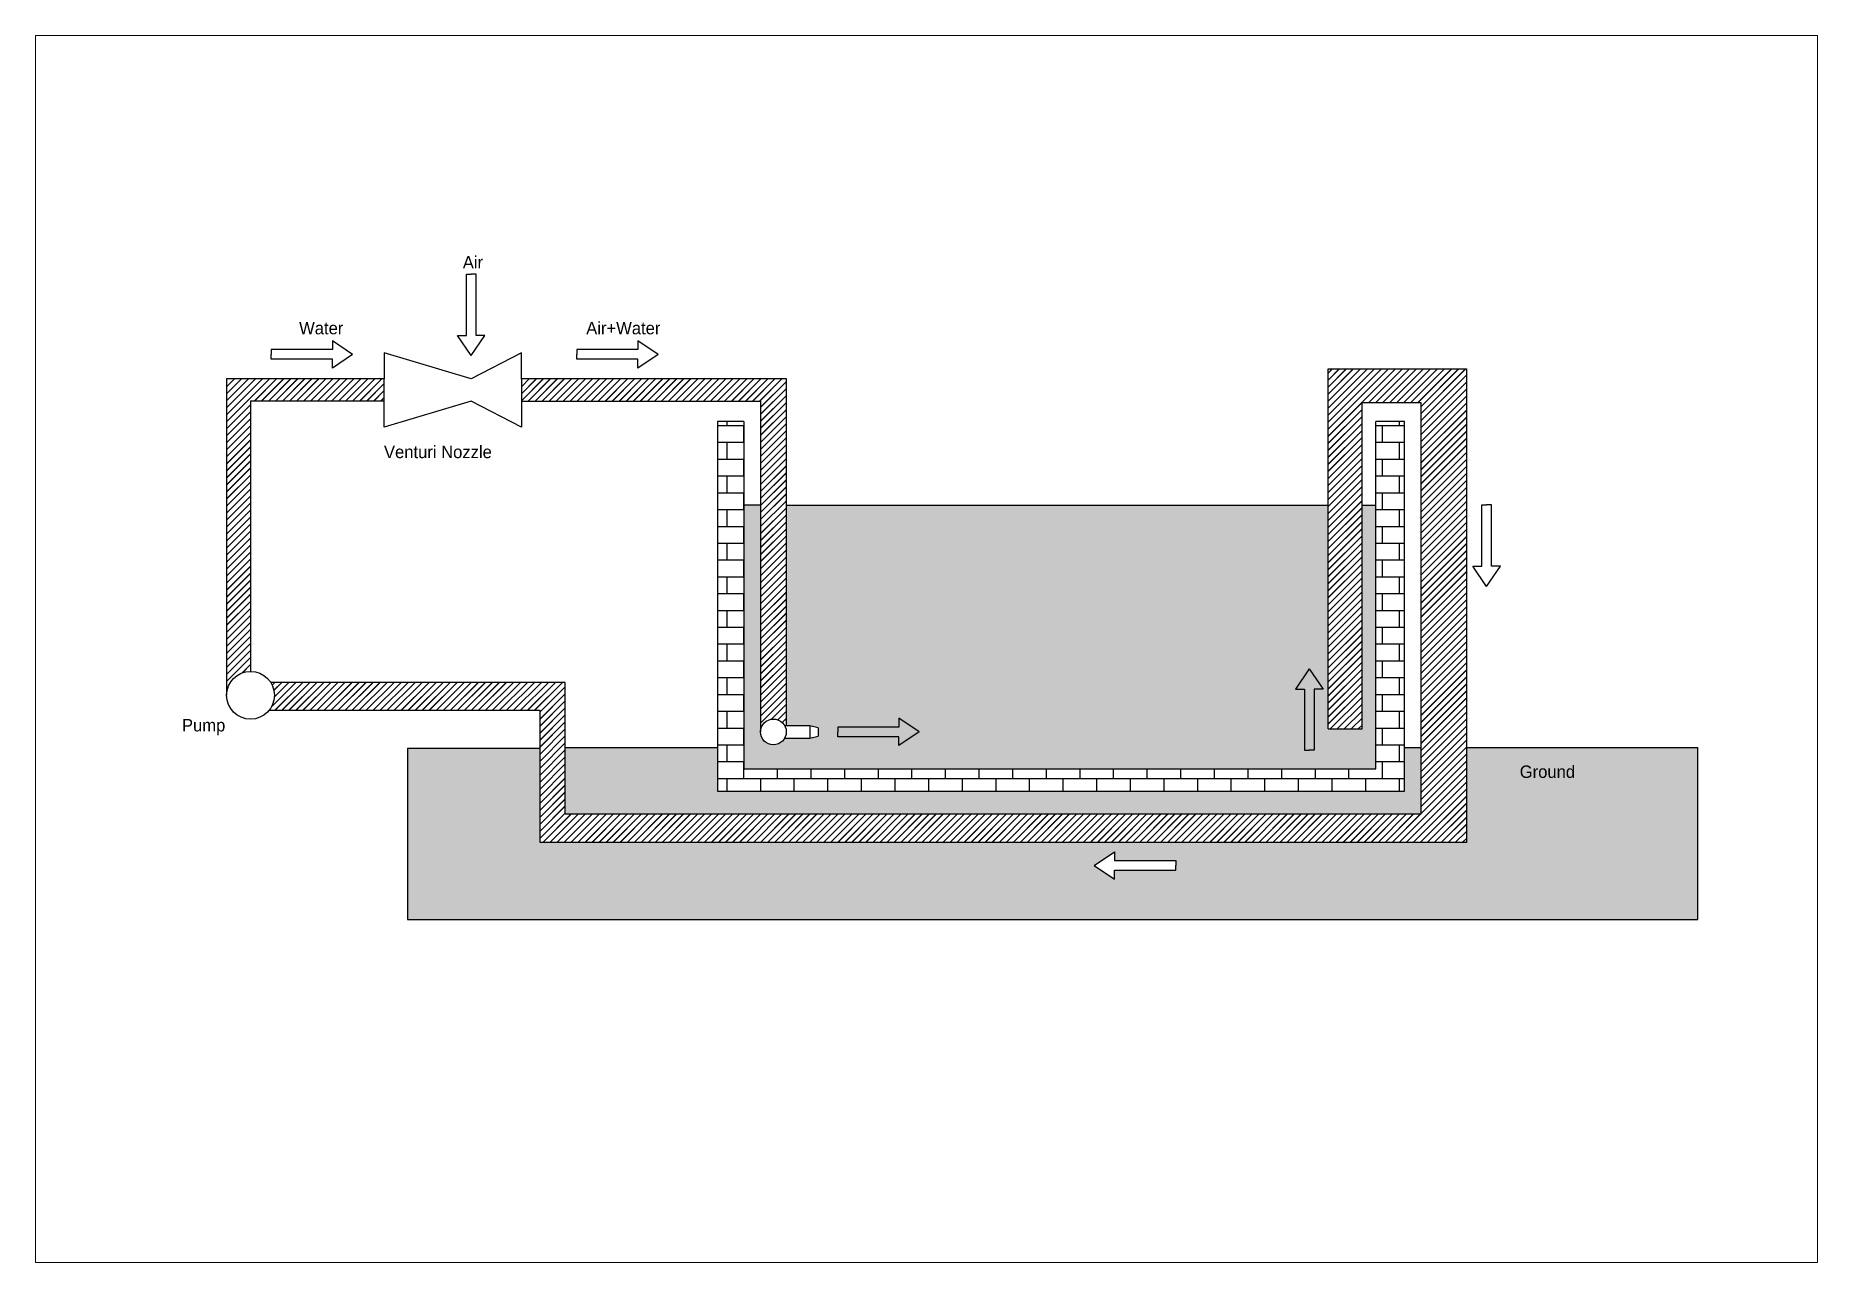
# Paper-space layout 'Layout1' of a CAD drawing. Header units: millimetres. Extents: x 17 to 276, y 10 to 188.
# The model-space entities are those that its viewports show. They can reach past a viewport. Long polylines and large blocks are cut down to what shows.
import ezdxf

# ---------------------------------------------------------------- set-up
doc = ezdxf.new("R2010")
doc.units = ezdxf.units.MM

# ---------------------------------------------------------------- blocks, each defined once
blk = doc.blocks.new('Arrow')
for p, q in [((0, 0), (245, 166)), ((0, 0), (245, -166)), ((245, 166), (245, 59)), ((245, 59), (984, 59)), ((984, 59), (984, 0)), ((984, -59), (984, 0)), ((245, -166), (245, -59)), ((245, -59), (984, -59))]:
    blk.add_line(p, q)

msp = doc.modelspace()

# ---------------------------------------------------------------- hatches: boundary and pattern name
at = {"true_color": 0x2776bb, "transparency": 33554687}
h = msp.add_hatch(dxfattribs=at)
h.set_pattern_fill('JIS_LC_20', color=152, scale=3)
h.paths.add_polyline_path([(-3128, -12237), (-5035, -12237), (-5035, -16063, -0.414214), (-4745, -15774), (-4745, -12506), (-3128, -12506)])
h.paths.add_polyline_path([(1733, -12237), (-1471, -12237), (-1471, -12506), (1420, -12506), (1420, -16506, -0.778647), (1714, -16432), (1733, -16432), (1733, -12506)])
h = msp.add_hatch(dxfattribs=at)
h.set_pattern_fill('JIS_LC_20', color=152, scale=3)
h.paths.add_polyline_path([(-940, -15908), (-4501, -15908, -0.142195), (-4456, -16063, -0.176408), (-4524, -16249), (-1245, -16249), (-1245, -17843), (9954, -17843), (9954, -12117), (8282, -12117), (8282, -16470), (8692, -16470), (8692, -12524), (9402, -12524), (9402, -17502), (-940, -17502)])
h = msp.add_hatch()
h.set_pattern_fill('AR-B816', color=256)
h.paths.add_polyline_path([(1220, -12752), (900, -12752), (900, -17223), (9205, -17223), (9205, -12752), (8858, -12752), (8858, -16951), (1220, -16951)])
at = {"true_color": 0x999b37, "transparency": 33554495}
h = msp.add_hatch(dxfattribs=at)
h.set_pattern_fill('MUDST', color=55, scale=3.2)
h.paths.add_polyline_path([(8282, -13765), (1733, -13765), (1733, -16432), (2016, -16432), (2118, -16456), (2118, -16556), (2016, -16580), (1714, -16580, -0.778647), (1420, -16506), (1420, -13765), (1220, -13765), (1220, -16951), (8858, -16951), (8858, -13765), (8692, -13765), (8692, -16470), (8282, -16470)])
at = {"true_color": 0x939598, "transparency": 33554498}
h = msp.add_hatch(dxfattribs=at)
h.set_pattern_fill('GRAVEL', color=252, scale=6.9)
h.paths.add_polyline_path([(12753, -16693), (9954, -16693), (9954, -17843), (-1245, -17843), (-1245, -16704), (-2847, -16704), (-2847, -18775), (12753, -18775)])
h.paths.add_polyline_path([(5456, -18120), (5701, -17954), (5701, -18061), (6440, -18061), (6440, -18120), (6440, -18179), (5701, -18179), (5701, -18286)], flags=16)
h.paths.add_polyline_path([(900, -16693), (-940, -16693), (-940, -17502), (9402, -17502), (9402, -16693), (9205, -16693), (9205, -17223), (900, -17223)], flags=17)
h.paths.add_polyline_path([(10561, -17099), (11486, -17099), (11486, -16874), (10561, -16874)], flags=24)

# ---------------------------------------------------------------- linework, layer by layer
for p, q in [((-2077, -12237), (-3128, -11922)), ((-3128, -11922), (-3128, -12237)), ((-1471, -11922), (-2077, -12237)), ((-1471, -12237), (-1471, -11922)), ((-3128, -12237), (-5035, -12237)), ((-5035, -12237), (-5035, -16063)), ((-3128, -12506), (-3128, -12237)), ((1733, -12237), (-1471, -12237)), ((-1471, -12237), (-1471, -12506)), ((1733, -12506), (1733, -12237)), ((8282, -12117), (9954, -12117)), ((9954, -12117), (9954, -17843)), ((-3128, -12506), (-4745, -12506)), ((-4745, -12506), (-4745, -15774)), ((-2077, -12506), (-3128, -12821)), ((-3128, -12821), (-3128, -12506)), ((-1471, -12821), (-2077, -12506)), ((-1471, -12506), (1420, -12506)), ((-1471, -12506), (-1471, -12821)), ((8692, -16470), (8692, -12524)), ((8692, -12524), (9402, -12524)), ((9402, -12524), (9402, -17502)), ((1220, -12752), (900, -12752)), ((900, -12752), (900, -17223)), ((1220, -12752), (1220, -16951)), ((8858, -16951), (8858, -12752)), ((9205, -12752), (8858, -12752)), ((9205, -17223), (9205, -12752)), ((1420, -13765), (1220, -13765)), ((1733, -13765), (8282, -13765)), ((8692, -13765), (8858, -13765)), ((-940, -15908), (-4501, -15908)), ((-940, -17502), (-940, -15908)), ((-1245, -16249), (-4524, -16249)), ((-1245, -17843), (-1245, -16249)), ((8282, -16470), (8692, -16470)), ((-2847, -16704), (-2847, -18775)), ((-2847, -16704), (-1245, -16704)), ((-940, -16693), (900, -16693)), ((9205, -16693), (9402, -16693)), ((9954, -16693), (12753, -16693)), ((12753, -18775), (12753, -16693)), ((1220, -16951), (8858, -16951)), ((900, -17223), (9205, -17223)), ((9402, -17502), (-940, -17502)), ((9954, -17843), (-1245, -17843)), ((-2847, -18775), (12753, -18775))]:
    msp.add_line(p, q)
at = {"color": 7, "linetype": 'Continuous', "lineweight": 25}
for p, q in [((8282, -16470), (8282, -12117)), ((1420, -12506), (1420, -16506)), ((1733, -16432), (1733, -12506)), ((2016, -16432), (1714, -16432)), ((1714, -16580), (2016, -16580)), ((2118, -16456), (2016, -16432)), ((2016, -16432), (2016, -16580)), ((2016, -16580), (2118, -16556)), ((2118, -16456), (2118, -16556))]:
    msp.add_line(p, q, dxfattribs=at)
msp.add_circle((-4745, -16063), 289)
msp.add_circle((1576, -16506), 156, dxfattribs=at)

# ---------------------------------------------------------------- block references
for p, rotation in [((-2077, -11957), 90), ((-3511, -11942), 180), ((183, -11942), 180), ((10199, -14746), 90), ((8055, -15744), 270), ((3339, -16506), 180)]:
    msp.add_blockref('Arrow', p, dxfattribs=dict(rotation=rotation))
msp.add_blockref('Arrow', (5456, -18120))

# ---------------------------------------------------------------- texts
for s, p in [('Air', (-2179, -10903)), ('Water', (-4158, -11699)), ('Air+Water', (-687, -11699)), ('Venturi Nozzle', (-3132, -13196)), ('Pump', (-5574, -16500)), ('Ground', (10599, -17062))]:
    msp.add_text(s, height=150).set_placement(p)

psp = doc.layouts.get("Layout1")

# ---------------------------------------------------------------- viewports
at = {"layer": '0'}
psp.add_viewport(center=(146.62, 99.33), size=(258.62, 178.0687), view_center_point=(3427.02, -15503.53), view_height=14831.0524, dxfattribs=at)

doc.saveas('drawing.dxf')
